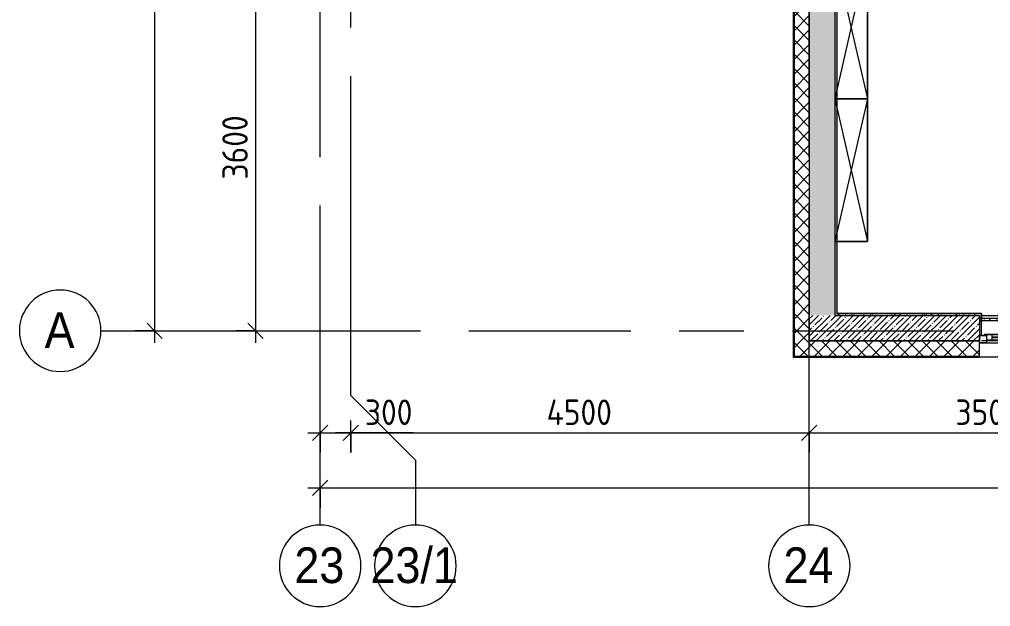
# Model space of a CAD drawing. Header units: millimetres. Extents: x 81609 to 272668, y -8553 to 29000.
# Drawn here: x 81609 to 91139, y -2706 to 3055 of the extents above; entities that cross this region are included whole.
import ezdxf

# ---------------------------------------------------------------- set-up
doc = ezdxf.new("R2010")
doc.units = ezdxf.units.MM
doc.linetypes.add('Осевая', pattern=[3175, 635, -476.25, 1587.5, -476.25])
for name, color, linetype, lineweight in [('A-ANNO-DIMS', 7, 'Continuous', 9), ('A-ANNO-DIMS-100', 7, 'Continuous', 9), ('A-GLAZ', 7, 'Continuous', 9), ('A-GLAZ-1', 7, 'Continuous', 13), ('A-WALL', 7, 'Continuous', 9), ('I-WALL', 7, 'Continuous', 9), ('Оси', 7, 'Continuous', 9), ('Оси-1', 7, 'Continuous', 20), ('Оси-2', 7, 'Осевая', 9)]:
    doc.layers.add(name, color=color, linetype=linetype, lineweight=lineweight)
for name, color, linetype, lineweight, true_color in [('A-WALL-1', 7, 'Continuous', 9, 0x3c3c3c), ('A-WALL-FNSH-1', 7, 'Continuous', 9, 0x3c3c3c), ('I-FURN-1', 7, 'Continuous', 9, 0xf0f0f0)]:
    doc.layers.add(name, color=color, linetype=linetype, lineweight=lineweight, true_color=true_color)
doc.styles.add('Arial', font='arial.ttf', dxfattribs={"width": 0.9, "height": 350})
doc.styles.add('ISOCPEUR', font='isocpeur.ttf', dxfattribs={"width": 0.9, "height": 250})
doc.dimstyles.new('ISO-2_5_0_9К_БОЛЬШОЙ', dxfattribs={"dimscale": 304.8, "dimtxt": 248.995294, "dimasz": 0.492126, "dimexe": 0.393701, "dimexo": 0.984252, "dimgap": 0, "dimtad": 1, "dimdec": 0, "dimrnd": 10, "dimzin": 0, "dimdsep": 46, "dimtxsty": 'ISOCPEUR', "dimblk1": 'OBLIQUE', "dimblk2": 'OBLIQUE', "dimsah": 1, "dimcen": 0.09, "dimdle": 0.393701, "dimazin": 0, "dimtfac": 1, "dimtdec": 4, "dimtix": 1, "dimtmove": 0, "dimatfit": 3, "dimfxl": 1, "dimtvp": 1, "dimtolj": 1, "dimtzin": 0, "dimarcsym": 2})
doc.dimstyles.new('ISO-2_5_0_9К_БОЛЬШОЙ_1', dxfattribs={"dimscale": 304.8, "dimtxt": 248.995294, "dimasz": 0.492126, "dimexe": 0.393701, "dimexo": 0.984252, "dimgap": 0, "dimtad": 1, "dimdec": 0, "dimrnd": 10, "dimzin": 0, "dimdsep": 46, "dimtxsty": 'ISOCPEUR', "dimblk1": 'OBLIQUE', "dimblk2": 'OBLIQUE', "dimsah": 1, "dimcen": 0.09, "dimdle": 0.393701, "dimazin": 0, "dimtfac": 1, "dimtdec": 4, "dimtix": 1, "dimtmove": 2, "dimatfit": 3, "dimfxl": 1, "dimtvp": 1, "dimtolj": 1, "dimtzin": 0, "dimarcsym": 2})
doc.dimstyles.new('ISO-2_5_0_9К_БОЛЬШОЙ_2', dxfattribs={"dimscale": 304.8, "dimtxt": 248.995294, "dimasz": 0.492126, "dimexe": 0.393701, "dimexo": 0.984252, "dimgap": 0, "dimtad": 1, "dimdec": 0, "dimrnd": 10, "dimzin": 0, "dimdsep": 46, "dimtxsty": 'ISOCPEUR', "dimblk1": 'OBLIQUE', "dimblk2": 'OBLIQUE', "dimsah": 1, "dimcen": 0.09, "dimdle": 0.393701, "dimazin": 0, "dimtfac": 1, "dimtdec": 4, "dimtix": 1, "dimtmove": 1, "dimatfit": 3, "dimfxl": 1, "dimtvp": 1, "dimtolj": 1, "dimtzin": 0, "dimarcsym": 2})
pattern_1 = [(45, (0, 0), (-70.71068, 70.71068), []), (135, (0, 0), (-70.71068, -70.71068), [])]
pattern_2 = [(45, (0, 0), (-57.024626, 57.024626), []), (45, (57.025, 0), (-57.024626, 57.024626), [100.806, -20.161, 3.353, -16.808])]
pattern_3 = [(0, (0, 0), (121.92, 30.48), [10.058, -81.382, 10.058, -81.382, -487.68]), (0, (0, 0), (121.92, 30.48), [-182.88, 10.058, -172.822, 10.058, -81.382, -213.36]), (0, (0, 0), (121.92, 30.48), [-457.2, 10.058, -50.902, 10.058, -142.342]), (120, (45.72, 15.24), (-87.356454, 90.345817), [10.058, -81.382, 10.058, -81.382, -487.68]), (120, (45.72, 15.24), (-87.356454, 90.345817), [-182.88, 10.058, -172.822, 10.058, -81.382, -213.36]), (120, (45.72, 15.24), (-87.356454, 90.345817), [-457.2, 10.058, -50.902, 10.058, -142.342]), (240, (60.96, 76.2), (-34.563546, -120.825817), [10.058, -81.382, 10.058, -81.382, -487.68]), (240, (60.96, 76.2), (-34.563546, -120.825817), [-182.88, 10.058, -172.822, 10.058, -81.382, -213.36]), (240, (60.96, 76.2), (-34.563546, -120.825817), [-457.2, 10.058, -50.902, 10.058, -142.342])]

# ---------------------------------------------------------------- blocks, each defined once
blk = doc.blocks.new('120_Окно_СКБ_1Ст - 120_Окно_СКБ_1Ст 900х2500_h_ с форточкой-V2-План размещения напольных электротехнических лючков и розеток 2 этажа в осях 23-33')
at = {"layer": 'A-GLAZ'}
for p, q in [((450, -57), (-450, -57)), ((-430, -127), (-400, -127)), ((-330, -107), (330, -107)), ((330, -117), (-330, -117)), ((400, -127), (430, -127))]:
    blk.add_line(p, q, dxfattribs=at)
at = {"layer": 'A-GLAZ-1'}
for p, q in [((-450, -127), (-450, -57)), ((-450, -57), (-380, -57)), ((-380, -57), (-380, -127)), ((380, -87), (-380, -87)), ((-380, -87), (-380, -127)), ((-330, -137), (-330, -87)), ((330, -137), (330, -87)), ((380, -127), (380, -57)), ((380, -57), (450, -57)), ((380, -127), (380, -87)), ((450, -57), (450, -127)), ((-380, -127), (-450, -127)), ((-380, -127), (-400, -127)), ((-400, -127), (-400, -137)), ((-400, -137), (400, -137)), ((400, -137), (-400, -137)), ((450, -127), (380, -127)), ((400, -127), (380, -127)), ((400, -137), (400, -127))]:
    blk.add_line(p, q, dxfattribs=at)
blk = doc.blocks.new('Шкаф параметрический - 1_28А-V66-План размещения напольных электротехнических лючков и розеток 2 этажа в осях 23-33')
at = {"layer": 'I-FURN-1'}
for p, q in [((0, 0), (1400, 320)), ((0, 320), (1400, 0)), ((1400, 320), (0, 320)), ((0, 320), (0, 0)), ((0, 20), (0, 320)), ((0, 320), (1400, 320)), ((1400, 0), (1400, 320)), ((1400, 320), (1400, 20)), ((0, 0), (1400, 0))]:
    blk.add_line(p, q, dxfattribs=at)
blk = doc.blocks.new('Ось сетки - D8-29747960-План размещения напольных электротехнических лючков и розеток 2 этажа в осях 23-33')
at = {"layer": 'Оси-1'}
for start, end in [(360, 180), (180, 360)]:
    blk.add_arc((0, 0), 4, start, end, dxfattribs=at)
blk = doc.blocks.new('DIMBLOCK12-План размещения напольных электротехнических лючков и розеток 2 этажа в осях 23-33')
at = {"layer": 'A-ANNO-DIMS-100', "lineweight": 20}
for p, q in [((83926.5, 3600), (83851.5, 3675)), ((83926.5, 3600), (84001.5, 3525)), ((83926.5, 0), (83851.5, 75)), ((83926.5, 0), (84001.5, -75))]:
    blk.add_line(p, q, dxfattribs=at)
at = {"layer": 'A-ANNO-DIMS-100'}
for p, q in [((83732.6, 3600), (84046.5, 3600)), ((83926.5, 3600), (83732.6, 3600)), ((83926.5, 3600), (83926.5, -120)), ((83732.6, 0), (84046.5, 0)), ((83926.5, 0), (83732.6, 0))]:
    blk.add_line(p, q, dxfattribs=at)
at = {"layer": 'A-ANNO-DIMS-100', "color": 0, "insert": (83599.9, 1484), "char_height": 250, "width": 758.478, "attachment_point": 1, "rotation": 90, "line_spacing_factor": 1.149209, "style": 'ISOCPEUR'}
blk.add_mtext('3600', dxfattribs=at)
blk = doc.blocks.new('_Oblique')
at = {"color": 0, "linetype": 'ByBlock', "lineweight": -2}
blk.add_line((-0.5, -0.5), (0.5, 0.5), dxfattribs=at)
blk = doc.blocks.new('DIMBLOCK13-План размещения напольных электротехнических лючков и розеток 2 этажа в осях 23-33')
at = {"layer": 'A-ANNO-DIMS-100', "lineweight": 20}
for p, q in [((82936.3, 27000), (82861.3, 27075)), ((82936.3, 27000), (83011.3, 26925)), ((82936.3, 0), (82861.3, 75)), ((82936.3, 0), (83011.3, -75))]:
    blk.add_line(p, q, dxfattribs=at)
at = {"layer": 'A-ANNO-DIMS-100'}
for p, q in [((82936.3, 27120), (82936.3, -120)), ((82742.4, 27000), (83056.3, 27000)), ((82936.3, 27000), (82742.4, 27000)), ((82742.4, 0), (83056.3, 0)), ((82936.3, 0), (82742.4, 0))]:
    blk.add_line(p, q, dxfattribs=at)
at = {"layer": 'A-ANNO-DIMS-100', "color": 0, "insert": (82609.7, 13572), "char_height": 250, "width": 948.097, "attachment_point": 1, "rotation": 90, "line_spacing_factor": 1.149209, "style": 'ISOCPEUR'}
blk.add_mtext('27000', dxfattribs=at)
blk = doc.blocks.new('DIMBLOCK14-План размещения напольных электротехнических лючков и розеток 2 этажа в осях 23-33')
at = {"layer": 'A-ANNO-DIMS-100'}
for p, q in [((84560, -1195), (84560, -881.1)), ((84860, -1195), (84860, -881.1)), ((84440, -1001.1), (84860, -1001.1)), ((84560, -1001.1), (84560, -1195)), ((84899.1, -1001.1), (84710, -1001.1)), ((84860, -1001.1), (84860, -1195)), ((85473.2, -1001.1), (84899.1, -1001.1))]:
    blk.add_line(p, q, dxfattribs=at)
at = {"layer": 'A-ANNO-DIMS-100', "lineweight": 20}
for p, q in [((84560, -1001.1), (84635, -926.1)), ((84860, -1001.1), (84935, -926.1)), ((84560, -1001.1), (84485, -1076.1)), ((84860, -1001.1), (84785, -1076.1))]:
    blk.add_line(p, q, dxfattribs=at)
at = {"layer": 'A-ANNO-DIMS-100', "color": 0, "insert": (84999.1, -674.4), "char_height": 250, "width": 568.858, "attachment_point": 1, "line_spacing_factor": 1.149209, "style": 'ISOCPEUR'}
blk.add_mtext('300', dxfattribs=at)
blk = doc.blocks.new('DIMBLOCK15-План размещения напольных электротехнических лючков и розеток 2 этажа в осях 23-33')
at = {"layer": 'A-ANNO-DIMS-100'}
for p, q in [((84860, -1195), (84860, -881.1)), ((89360, -1195), (89360, -881.1)), ((84860, -1001.1), (89360, -1001.1)), ((84860, -1001.1), (84860, -1195)), ((89360, -1001.1), (89360, -1195))]:
    blk.add_line(p, q, dxfattribs=at)
at = {"layer": 'A-ANNO-DIMS-100', "lineweight": 20}
for p, q in [((84860, -1001.1), (84935, -926.1)), ((89360, -1001.1), (89435, -926.1)), ((84860, -1001.1), (84785, -1076.1)), ((89360, -1001.1), (89285, -1076.1))]:
    blk.add_line(p, q, dxfattribs=at)
at = {"layer": 'A-ANNO-DIMS-100', "color": 0, "insert": (86782, -674.4), "char_height": 250, "width": 787.208, "attachment_point": 1, "line_spacing_factor": 1.149209, "style": 'ISOCPEUR'}
blk.add_mtext('4500', dxfattribs=at)
blk = doc.blocks.new('DIMBLOCK16-План размещения напольных электротехнических лючков и розеток 2 этажа в осях 23-33')
at = {"layer": 'A-ANNO-DIMS-100'}
for p, q in [((89360, -1195), (89360, -881.1)), ((92860, -1195), (92860, -881.1)), ((89360, -1001.1), (92860, -1001.1)), ((89360, -1001.1), (89360, -1195)), ((92860, -1001.1), (92860, -1195))]:
    blk.add_line(p, q, dxfattribs=at)
at = {"layer": 'A-ANNO-DIMS-100', "lineweight": 20}
for p, q in [((89360, -1001.1), (89435, -926.1)), ((92860, -1001.1), (92935, -926.1)), ((89360, -1001.1), (89285, -1076.1)), ((92860, -1001.1), (92785, -1076.1))]:
    blk.add_line(p, q, dxfattribs=at)
at = {"layer": 'A-ANNO-DIMS-100', "color": 0, "insert": (90794, -674.4), "char_height": 250, "width": 758.478, "attachment_point": 1, "line_spacing_factor": 1.149209, "style": 'ISOCPEUR'}
blk.add_mtext('3500', dxfattribs=at)
blk = doc.blocks.new('DIMBLOCK26-План размещения напольных электротехнических лючков и розеток 2 этажа в осях 23-33')
at = {"layer": 'A-ANNO-DIMS-100'}
for p, q in [((84560, -1736.1), (84560, -1422.2)), ((125010, -1736.1), (125010, -1422.2)), ((84440, -1542.2), (125130, -1542.2)), ((84560, -1542.2), (84560, -1736.1)), ((125010, -1542.2), (125010, -1736.1))]:
    blk.add_line(p, q, dxfattribs=at)
at = {"layer": 'A-ANNO-DIMS-100', "lineweight": 20}
for p, q in [((84560, -1542.2), (84635, -1467.2)), ((125010, -1542.2), (125085, -1467.2)), ((84560, -1542.2), (84485, -1617.2)), ((125010, -1542.2), (124935, -1617.2))]:
    blk.add_line(p, q, dxfattribs=at)
at = {"layer": 'A-ANNO-DIMS-100', "color": 0, "insert": (104366, -1215.6), "char_height": 250, "width": 1005.558, "attachment_point": 1, "line_spacing_factor": 1.149209, "style": 'ISOCPEUR'}
blk.add_mtext('40450', dxfattribs=at)

msp = doc.modelspace()

# ---------------------------------------------------------------- hatches: boundary and pattern name
at = {"layer": 'A-WALL'}
h = msp.add_hatch(dxfattribs=at)
h.set_pattern_fill('FP_1', color=256, style=0, pattern_type=2)
h.set_pattern_definition(pattern_1)
h.paths.add_polyline_path([(89210, -100), (89360, -100), (89360, 10502), (89210, 10502), (89210, 4047.3)])
h = msp.add_hatch(dxfattribs=at)
h.set_pattern_fill('FP_1', color=256, style=0, pattern_type=2)
h.set_pattern_definition(pattern_1)
h.paths.add_polyline_path([(125080, -250), (125080, -100), (123730, -100), (123730, -250)])
h.paths.add_polyline_path([(122830, -250), (122830, -100), (122030, -100), (122030, -250)])
h.paths.add_polyline_path([(120773.4, -250), (121130, -250), (121130, -100), (120230, -100), (120230, -250)])
h.paths.add_polyline_path([(117930, -250), (119330, -250), (119330, -100), (117930, -100), (117930, -126)])
h.paths.add_polyline_path([(115630, -250), (115630, -100), (114580, -100), (114580, -250), (115595.7, -250)])
h.paths.add_polyline_path([(112530, -250), (113680, -250), (113680, -100), (112530, -100), (112530, -126)])
h.paths.add_polyline_path([(110230, -250), (110230, -100), (108930, -100), (108930, -250)])
h.paths.add_polyline_path([(107130, -250), (108030, -250), (108030, -100), (107130, -100), (107130, -126)])
h.paths.add_polyline_path([(104830, -250), (104830, -100), (103780, -100), (103780, -250)])
h.paths.add_polyline_path([(102880, -250), (102880, -100), (100830, -100), (100830, -250)])
h.paths.add_polyline_path([(99930, -250), (99930, -100), (95680, -100), (95680, -250)])
h.paths.add_polyline_path([(93630, -250), (94780, -250), (94780, -100), (93630, -100), (93630, -126)])
h.paths.add_polyline_path([(92730, -250), (92730, -100), (91930, -100), (91930, -250)])
h.paths.add_polyline_path([(91030, -250), (91030, -100), (89210, -100), (89210, -250), (89707.4, -250)])
at = {"layer": 'I-WALL'}
h = msp.add_hatch(dxfattribs=at)
h.set_pattern_fill('FP_41', color=256, style=0, pattern_type=2)
h.set_pattern_definition(pattern_3)
h.paths.add_polyline_path([(89630, 150), (89630, 10380), (89610, 10380), (89610, 150)])
h = msp.add_hatch(dxfattribs=at)
h.set_pattern_fill('FP_2', color=256, style=0, pattern_type=2)
h.set_pattern_definition(pattern_2)
h.paths.add_polyline_path([(89610, 150), (89610, 7700), (89360, 7700), (89360, 150)])
h = msp.add_hatch(dxfattribs=at)
h.set_pattern_fill('FP_2', color=256, style=0, pattern_type=2)
h.set_pattern_definition(pattern_2)
h.paths.add_polyline_path([(91001.8, -100), (91030, -100), (91030, 150), (89360, 150), (89360, -100), (89707.4, -100)])
h = msp.add_hatch(dxfattribs=at)
h.set_pattern_fill('FP_41', color=256, style=0, pattern_type=2)
h.set_pattern_definition(pattern_3)
h.paths.add_polyline_path([(91030, 150), (91030, 170), (89630, 170), (89630, 150), (91001.8, 150)])
h = msp.add_hatch(dxfattribs=at)
h.set_pattern_fill('FP_41', color=256, style=0, pattern_type=2)
h.set_pattern_definition(pattern_3)
h.paths.add_polyline_path([(91030, 100), (91050, 100), (91050, 170), (91030, 170), (91030, 134.8)])
h = msp.add_hatch(dxfattribs=at)
h.set_pattern_fill('FP_41', color=256, style=0, pattern_type=2)
h.set_pattern_definition(pattern_3)
h.paths.add_polyline_path([(91050, -48), (91050, 100), (91030, 100), (91030, -48)])
h = msp.add_hatch(dxfattribs=at)
h.set_pattern_fill('FP_41', color=256, style=0, pattern_type=2)
h.set_pattern_definition(pattern_3)
h.paths.add_polyline_path([(91649, 100), (91950, 100), (91950, 120), (91050, 120), (91050, 100), (91325.4, 100)])

# ---------------------------------------------------------------- linework, layer by layer
at = {"layer": 'A-WALL'}
for p, q in [((89630, 10380), (89630, 170)), ((89207, 10247), (89207, -253)), ((89210, 10250), (89210, -250)), ((89610, 150), (91030, 150)), ((89207, -253), (91030, -253)), ((89210, -250), (91030, -250)), ((91930, -258), (91030, -258))]:
    msp.add_line(p, q, dxfattribs=at)
at = {"layer": 'A-WALL-1'}
for p, q in [((89360, 10620), (89360, -100)), ((89610, 10600), (89610, 150)), ((89631, 170), (89630, 170)), ((91030, 150), (91030, -100)), ((91030, 100), (92095.8, 100)), ((91050, 100), (91030, 100)), ((91030, 100), (91030, -48)), ((91950, 120), (91050, 120)), ((91050, -48), (91050, 100)), ((91030, -48), (91050, -48)), ((91030, -100), (89360, -100)), ((89360, -100), (91030, -100)), ((91030, -250), (91030, -100))]:
    msp.add_line(p, q, dxfattribs=at)
at = {"layer": 'A-WALL-FNSH-1'}
for p, q in [((89202, 10510), (89202, -258)), ((89631, 10379), (89631, 170)), ((91051, 171), (89631, 171)), ((89631, 170), (91050, 170)), ((91050, 170), (91050, 100)), ((91051, 100), (91050, 100)), ((91051, 121), (91051, 171)), ((91929, 121), (91051, 121)), ((91051, 100), (91051, 120)), ((91051, -48), (91051, 100)), ((91050, -48), (91051, -48)), ((89202, -258), (91030, -258)), ((91030, -258), (91030, -250))]:
    msp.add_line(p, q, dxfattribs=at)
at = {"layer": 'I-WALL'}
for p, q in [((91051, 150), (91929, 150)), ((91930, -100), (91050, -100))]:
    msp.add_line(p, q, dxfattribs=at)
at = {"layer": 'Оси'}
for p, q in [((84860, -636.3), (84860, 1863.7)), ((84560, -1906.3), (84560, 593.7)), ((89360, -1906.3), (89360, 593.7)), ((82409.3, 0), (84909.3, 0)), ((84860, -636.3), (85495, -1271.3)), ((85495, -1271.3), (85495, -1906.3))]:
    msp.add_line(p, q, dxfattribs=at)
at = {"layer": 'Оси-2'}
for p, q in [((84560, 593.7), (84560, 19415.1)), ((84860, 1863.7), (84860, 19415.1)), ((89360, 593.7), (89360, 19415.1)), ((84909.3, 0), (122760, 0))]:
    msp.add_line(p, q, dxfattribs=at)

# ---------------------------------------------------------------- block references
at = {"layer": 'A-GLAZ', "rotation": 180}
msp.add_blockref('120_Окно_СКБ_1Ст - 120_Окно_СКБ_1Ст 900х2500_h_ с форточкой-V2-План размещения напольных электротехнических лючков и розеток 2 этажа в осях 23-33', (91480, -175), dxfattribs=at)
at = {"layer": 'I-FURN-1', "rotation": 269.9999999999994}
for p in [(89610, 3675.2), (89610, 2275.2)]:
    msp.add_blockref('Шкаф параметрический - 1_28А-V66-План размещения напольных электротехнических лючков и розеток 2 этажа в осях 23-33', p, dxfattribs=at)
at = {"layer": 'Оси-1', "xscale": 99.99999999999993, "yscale": 99.99999999999993, "zscale": 99.99999999999993, "rotation": 269.9999999999994}
msp.add_blockref('Ось сетки - D8-29747960-План размещения напольных электротехнических лючков и розеток 2 этажа в осях 23-33', (82009.3, 0), dxfattribs=at)
at = {"layer": 'Оси-1', "xscale": 99.99999999999993, "yscale": 99.99999999999993, "zscale": 99.99999999999993}
for p in [(84560, -2306.3), (85495, -2306.3), (89360, -2306.3)]:
    msp.add_blockref('Ось сетки - D8-29747960-План размещения напольных электротехнических лючков и розеток 2 этажа в осях 23-33', p, dxfattribs=at)

# ---------------------------------------------------------------- texts
at = {"layer": 'Оси', "char_height": 350, "attachment_point": 1, "style": 'Arial'}
for s, insert, width in [('\\fArial|b0|i0|c204|p34|;\\W.9;А', (81856.5, 181), 360.759), ('23', (84307.4, -2125.6), 606.076), ('23/1', (85054.7, -2125.6), 1060.633), ('24', (89107.4, -2125.6), 606.076)]:
    msp.add_mtext(s, dxfattribs=dict(at, insert=insert, width=width))

# ---------------------------------------------------------------- dimensions: what is measured, and where the dimension line sits
at = {"layer": 'A-ANNO-DIMS'}
dim = msp.add_linear_dim(base=(82936.3, 0), p1=(83042.4, 27000), p2=(83042.4, 0), angle=90, dimstyle='ISO-2_5_0_9К_БОЛЬШОЙ_1', override={"dimpost": '<>', "dimfxl": 26999.999823}, dxfattribs=at)
dim.commit()
dim.dimension.update_dxf_attribs({"geometry": 'DIMBLOCK13-План размещения напольных электротехнических лючков и розеток 2 этажа в осях 23-33', "text_midpoint": (82776.4, 14046), "dimtype": 160, "text_rotation": 90})
dim = msp.add_linear_dim(base=(83926.5, 0), p1=(84032.6, 3600), p2=(84032.6, 0), angle=90, dimstyle='ISO-2_5_0_9К_БОЛЬШОЙ', override={"dimpost": '<>', "dimfxl": 3600}, dxfattribs=at)
dim.commit()
dim.dimension.update_dxf_attribs({"geometry": 'DIMBLOCK12-План размещения напольных электротехнических лючков и розеток 2 этажа в осях 23-33', "text_midpoint": (83801.5, 1800)})
dim = msp.add_linear_dim(base=(84860, -1001.1), p1=(84560, -895), p2=(84860, -895), dimstyle='ISO-2_5_0_9К_БОЛЬШОЙ_2', override={"dimpost": '<>', "dimfxl": 300}, dxfattribs=at)
dim.commit()
dim.dimension.update_dxf_attribs({"geometry": 'DIMBLOCK14-План размещения напольных электротехнических лючков и розеток 2 этажа в осях 23-33', "text_midpoint": (85283.6, -841.1), "dimtype": 160})
for base, p1, p2, override, picture, middle in [((89360, -1001.1), (84860, -895), (89360, -895), {"dimpost": '<>', "dimfxl": 4500}, 'DIMBLOCK15-План размещения напольных электротехнических лючков и розеток 2 этажа в осях 23-33', (87110, -876.1)), ((92860, -1001.1), (89360, -895), (92860, -895), {"dimpost": '<>', "dimfxl": 3500}, 'DIMBLOCK16-План размещения напольных электротехнических лючков и розеток 2 этажа в осях 23-33', (91110, -876.1)), ((125010, -1542.2), (84560, -1436.1), (125010, -1436.1), {"dimpost": '<>', "dimfxl": 40450}, 'DIMBLOCK26-План размещения напольных электротехнических лючков и розеток 2 этажа в осях 23-33', (104785, -1417.2))]:
    dim = msp.add_linear_dim(base=base, p1=p1, p2=p2, dimstyle='ISO-2_5_0_9К_БОЛЬШОЙ', override=override, dxfattribs=at)
    dim.commit()
    dim.dimension.update_dxf_attribs({"geometry": picture, "text_midpoint": middle})

doc.saveas('drawing.dxf')
